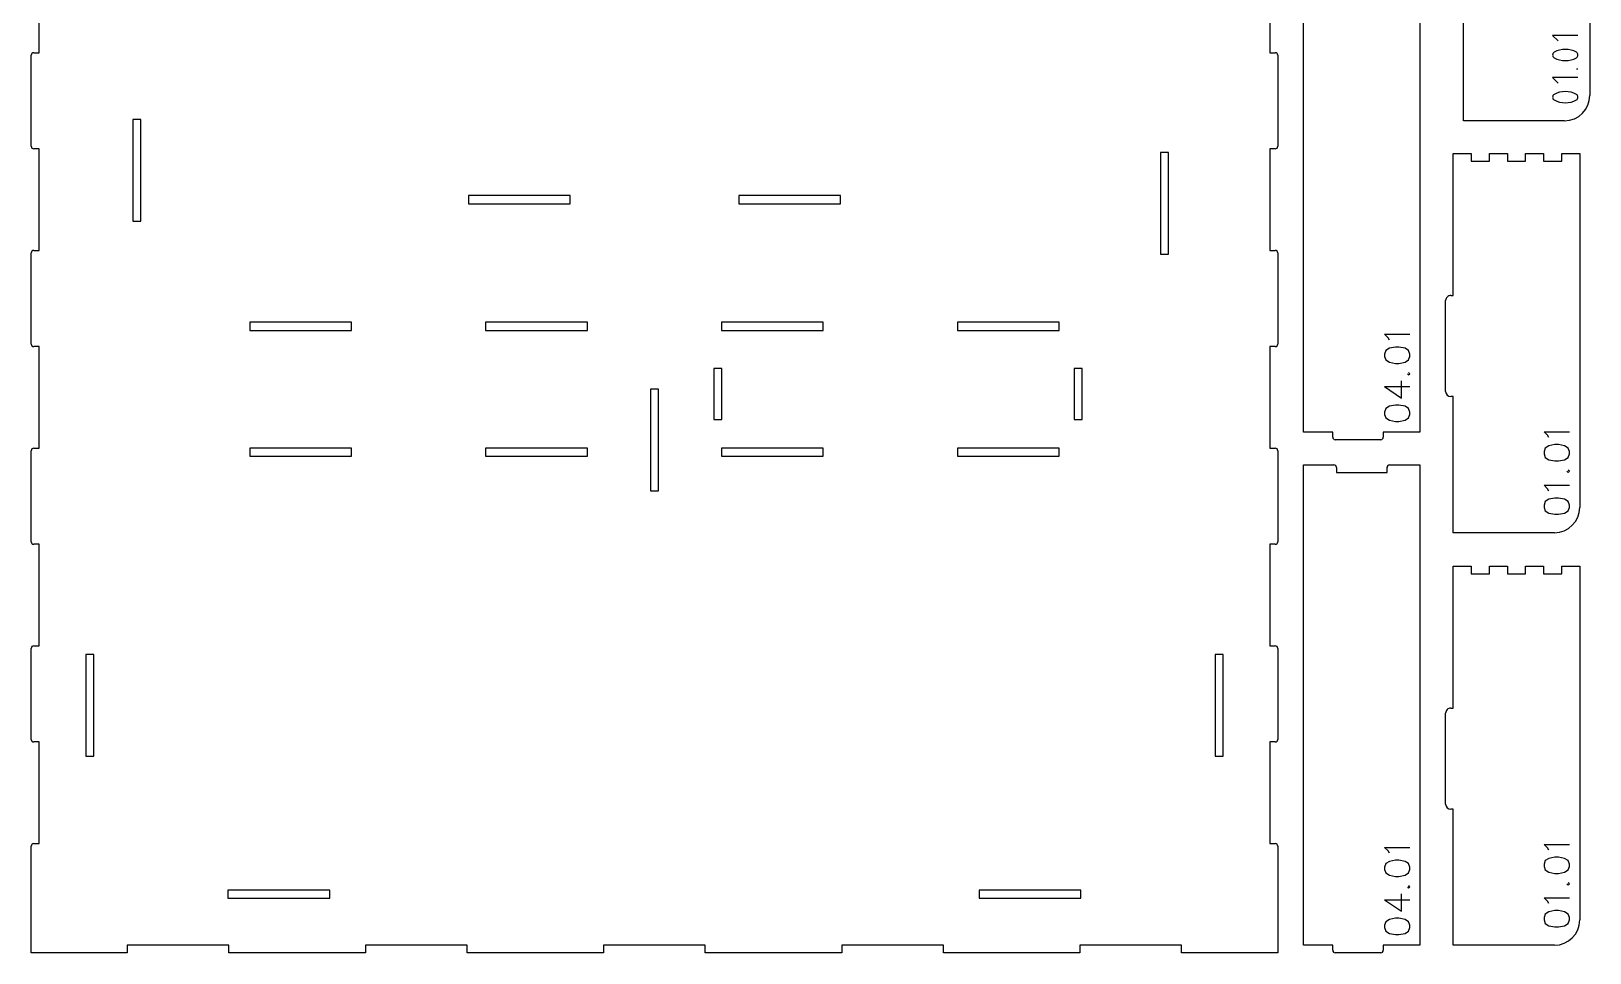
# Model space of a CAD drawing. Extents: x 10 to 1461, y 10 to 736.
# Drawn here: x 823 to 1440, y 10 to 375 of the extents above; entities that cross this region are included whole.
import ezdxf

# ---------------------------------------------------------------- set-up
doc = ezdxf.new("R2010")
doc.units = 0

msp = doc.modelspace()

# ---------------------------------------------------------------- linework, layer by layer
at = {"layer": 'cut', "color": 0}
for p, q in [((1439.505027, 486.200329), (1439.505027, 349.300603)), ((826.450728, 366.176963), (826.450728, 406.376882)), ((1313.049755, 406.376882), (1313.049755, 366.176963)), ((1326.327486, 216.117188), (1326.327486, 406.116808)), ((1372.327394, 406.116808), (1372.327394, 216.117188)), ((1389.505127, 339.300623), (1389.505127, 393.100515)), ((823.350734, 329.177037), (823.350734, 365.176965)), ((824.350732, 366.176963), (826.450728, 366.176963)), ((1313.049755, 366.176963), (1315.149751, 366.176963)), ((1316.149749, 365.176965), (1316.149749, 329.177037)), ((863.550654, 339.777015), (863.550654, 299.577096)), ((866.750648, 339.777015), (863.550654, 339.777015)), ((866.750648, 299.577096), (866.750648, 339.777015)), ((1429.505047, 339.300623), (1389.505127, 339.300623)), ((826.450728, 328.177039), (824.350732, 328.177039)), ((826.450728, 287.977119), (826.450728, 328.177039)), ((1269.749842, 326.677042), (1269.749842, 286.477122)), ((1272.949835, 326.677042), (1269.749842, 326.677042)), ((1272.949835, 286.477122), (1272.949835, 326.677042)), ((1315.149752, 328.177039), (1313.049755, 328.177039)), ((1313.049755, 328.177039), (1313.049755, 287.977119)), ((1385.505127, 270.154922), (1385.505127, 326.35481)), ((1385.505127, 326.35481), (1392.605113, 326.35481)), ((1392.605113, 326.35481), (1392.605113, 323.254816)), ((1392.605113, 323.254816), (1399.805099, 323.254816)), ((1399.805099, 323.254816), (1399.805099, 326.35481)), ((1399.805099, 326.35481), (1406.905084, 326.35481)), ((1406.905084, 326.35481), (1406.905084, 323.254816)), ((1406.905084, 323.254816), (1414.10507, 323.254816)), ((1414.10507, 323.254816), (1414.10507, 326.35481)), ((1414.10507, 326.35481), (1421.205056, 326.35481)), ((1421.205056, 326.35481), (1421.205056, 323.254816)), ((1421.205056, 323.254816), (1428.405041, 323.254816)), ((1428.405041, 323.254816), (1428.405041, 326.35481)), ((1428.405041, 326.35481), (1435.505027, 326.35481)), ((1435.505027, 326.35481), (1435.505027, 186.35509)), ((996.217055, 309.677076), (996.217055, 306.477082)), ((1036.416975, 309.677076), (996.217055, 309.677076)), ((1036.416975, 306.477082), (1036.416975, 309.677076)), ((1103.083508, 309.677076), (1103.083508, 306.477082)), ((1143.283428, 309.677076), (1103.083508, 309.677076)), ((1143.283428, 306.477082), (1143.283428, 309.677076)), ((996.217055, 306.477082), (1036.416975, 306.477082)), ((1103.083508, 306.477082), (1143.283428, 306.477082)), ((863.550654, 299.577096), (866.750648, 299.577096)), ((823.350734, 250.977193), (823.350734, 286.977121)), ((824.350732, 287.977119), (826.450728, 287.977119)), ((1269.749842, 286.477122), (1272.949835, 286.477122)), ((1313.049755, 287.977119), (1315.149751, 287.977119)), ((1316.149749, 286.977121), (1316.149749, 250.977193)), ((1382.505133, 232.154998), (1382.505133, 268.154926)), ((1384.505129, 270.154922), (1385.505127, 270.154922)), ((909.750562, 259.577176), (909.750562, 256.377182)), ((949.950481, 259.577176), (909.750562, 259.577176)), ((949.950481, 256.377182), (949.950481, 259.577176)), ((1003.017042, 259.577176), (1003.017042, 256.377182)), ((1043.216961, 259.577176), (1003.017042, 259.577176)), ((1043.216961, 256.377182), (1043.216961, 259.577176)), ((1096.283522, 259.577176), (1096.283522, 256.377182)), ((1136.483441, 259.577176), (1096.283522, 259.577176)), ((1136.483441, 256.377182), (1136.483441, 259.577176)), ((1189.550002, 259.577176), (1189.550002, 256.377182)), ((1229.749922, 259.577176), (1189.550002, 259.577176)), ((1229.749922, 256.377182), (1229.749922, 259.577176)), ((909.750562, 256.377182), (949.950481, 256.377182)), ((1003.017042, 256.377182), (1043.216961, 256.377182)), ((1096.283522, 256.377182), (1136.483441, 256.377182)), ((1189.550002, 256.377182), (1229.749922, 256.377182)), ((826.450728, 249.977195), (824.350732, 249.977195)), ((826.450728, 209.777275), (826.450728, 249.977195)), ((1315.149751, 249.977195), (1313.049755, 249.977195)), ((1313.049755, 249.977195), (1313.049755, 209.777275)), ((1093.150195, 241.315188), (1093.150195, 221.115228)), ((1096.350188, 241.315188), (1093.150195, 241.315188)), ((1096.350188, 221.115228), (1096.350188, 241.315188)), ((1235.64991, 241.315188), (1235.64991, 221.115228)), ((1238.849903, 241.315188), (1235.64991, 241.315188)), ((1238.849903, 221.115228), (1238.849903, 241.315188)), ((1068.150245, 233.077229), (1068.150245, 192.877309)), ((1071.350238, 233.077229), (1068.150245, 233.077229)), ((1071.350238, 192.877309), (1071.350238, 233.077229)), ((1385.505127, 230.155002), (1384.505129, 230.155002)), ((1385.505127, 176.35511), (1385.505127, 230.155002)), ((1093.150195, 221.115228), (1096.350188, 221.115228)), ((1235.64991, 221.115228), (1238.849903, 221.115228)), ((1337.865438, 216.117188), (1326.327486, 216.117188)), ((1337.865438, 214.117192), (1337.865438, 216.117188)), ((1372.327394, 216.117188), (1357.865398, 216.117188)), ((1357.865398, 216.117188), (1357.865398, 214.117192)), ((824.350732, 209.777275), (826.450728, 209.777275)), ((909.750562, 209.777275), (909.750562, 206.577282)), ((949.950481, 209.777275), (909.750562, 209.777275)), ((949.950481, 206.577282), (949.950481, 209.777275)), ((1003.017042, 209.777275), (1003.017042, 206.577282)), ((1043.216961, 209.777275), (1003.017042, 209.777275)), ((1043.216961, 206.577282), (1043.216961, 209.777275)), ((1096.283522, 209.777275), (1096.283522, 206.577282)), ((1136.483441, 209.777275), (1096.283522, 209.777275)), ((1136.483441, 206.577282), (1136.483441, 209.777275)), ((1189.550002, 209.777275), (1189.550002, 206.577282)), ((1229.749922, 209.777275), (1189.550002, 209.777275)), ((1229.749922, 206.577282), (1229.749922, 209.777275)), ((1313.049755, 209.777275), (1315.149751, 209.777275)), ((1356.8654, 213.117194), (1338.865436, 213.117194)), ((823.350734, 172.777349), (823.350734, 208.777277)), ((909.750562, 206.577282), (949.950481, 206.577282)), ((1003.017042, 206.577282), (1043.216961, 206.577282)), ((1096.283522, 206.577282), (1136.483441, 206.577282)), ((1189.550002, 206.577282), (1229.749922, 206.577282)), ((1316.149749, 208.777277), (1316.149749, 172.777349)), ((1326.327486, 13.177669), (1326.327486, 203.177289)), ((1326.327486, 203.177289), (1338.327462, 203.177289)), ((1339.32746, 202.177291), (1339.32746, 200.177295)), ((1339.32746, 200.177295), (1359.32742, 200.177295)), ((1359.32742, 200.177295), (1359.32742, 202.177291)), ((1360.327418, 203.177289), (1372.327394, 203.177289)), ((1372.327394, 203.177289), (1372.327394, 13.177669)), ((1068.150245, 192.877309), (1071.350238, 192.877309)), ((1425.505047, 176.35511), (1385.505127, 176.35511)), ((826.450728, 171.777351), (824.350732, 171.777351)), ((826.450728, 131.577432), (826.450728, 171.777351)), ((1315.149751, 171.777351), (1313.049755, 171.777351)), ((1313.049755, 171.777351), (1313.049755, 131.577432)), ((1385.505127, 106.977486), (1385.505127, 163.177374)), ((1385.505127, 163.177374), (1392.605113, 163.177374)), ((1392.605113, 163.177374), (1392.605113, 160.07738)), ((1399.805099, 160.07738), (1399.805099, 163.177374)), ((1399.805099, 163.177374), (1406.905084, 163.177374)), ((1406.905084, 163.177374), (1406.905084, 160.07738)), ((1414.10507, 160.07738), (1414.10507, 163.177374)), ((1414.10507, 163.177374), (1421.205056, 163.177374)), ((1421.205056, 163.177374), (1421.205056, 160.07738)), ((1428.405041, 160.07738), (1428.405041, 163.177374)), ((1428.405041, 163.177374), (1435.505027, 163.177374)), ((1435.505027, 163.177374), (1435.505027, 23.177654)), ((1392.605113, 160.07738), (1399.805099, 160.07738)), ((1406.905084, 160.07738), (1414.10507, 160.07738)), ((1421.205056, 160.07738), (1428.405041, 160.07738)), ((823.350734, 94.577506), (823.350734, 130.577434)), ((824.35073, 131.577432), (826.450728, 131.577432)), ((1313.049755, 131.577432), (1315.149751, 131.577432)), ((1316.149749, 130.577434), (1316.149749, 94.577506)), ((844.950691, 128.177439), (844.950691, 87.977519)), ((848.150685, 128.177439), (844.950691, 128.177439)), ((848.150685, 87.977519), (848.150685, 128.177439)), ((1291.349798, 128.177439), (1291.349798, 87.977519)), ((1294.549792, 128.177439), (1291.349798, 128.177439)), ((1294.549792, 87.977519), (1294.549792, 128.177439)), ((1382.505133, 68.977562), (1382.505133, 104.97749)), ((1384.505129, 106.977486), (1385.505127, 106.977486)), ((826.450728, 93.577508), (824.350733, 93.577508)), ((826.450728, 53.377588), (826.450728, 93.577508)), ((1315.149752, 93.577508), (1313.049755, 93.577508)), ((1313.049755, 93.577508), (1313.049755, 53.377588)), ((844.950691, 87.977519), (848.150685, 87.977519)), ((1291.349798, 87.977519), (1294.549792, 87.977519)), ((1385.505127, 66.977566), (1384.505129, 66.977566)), ((1385.505127, 13.177674), (1385.505127, 66.977566)), ((823.350734, 10.177675), (823.350734, 52.37759)), ((824.350732, 53.377588), (826.450728, 53.377588)), ((1313.049755, 53.377588), (1315.149751, 53.377588)), ((1316.149749, 52.37759), (1316.149749, 10.177675)), ((901.150579, 34.977625), (901.150579, 31.777631)), ((941.350498, 34.977625), (901.150579, 34.977625)), ((901.150579, 31.777631), (941.350498, 31.777631)), ((941.350498, 31.777631), (941.350498, 34.977625)), ((1198.149985, 34.977625), (1198.149985, 31.777631)), ((1238.349904, 34.977625), (1198.149985, 34.977625)), ((1198.149985, 31.777631), (1238.349904, 31.777631)), ((1238.349904, 31.777631), (1238.349904, 34.977625)), ((901.550578, 13.277668), (861.350658, 13.277668)), ((861.350658, 13.277668), (861.350658, 10.177675)), ((901.550578, 10.177675), (901.550578, 13.277668)), ((995.70039, 13.277668), (955.50047, 13.277668)), ((955.50047, 13.277668), (955.50047, 10.177675)), ((995.70039, 10.177675), (995.70039, 13.277668)), ((1089.850201, 13.277668), (1049.650282, 13.277668)), ((1049.650282, 13.277668), (1049.650282, 10.177675)), ((1089.850201, 10.177675), (1089.850201, 13.277668)), ((1184.000013, 13.277668), (1143.800093, 13.277668)), ((1143.800093, 13.277668), (1143.800093, 10.177675)), ((1184.000013, 10.177675), (1184.000013, 13.277668)), ((1278.149825, 13.277668), (1237.949905, 13.277668)), ((1237.949905, 13.277668), (1237.949905, 10.177675)), ((1278.149825, 10.177675), (1278.149825, 13.277668)), ((1337.865438, 13.177669), (1326.327486, 13.177669)), ((1337.865438, 11.177673), (1337.865438, 13.177669)), ((1372.327394, 13.177669), (1357.865398, 13.177669)), ((1357.865398, 13.177669), (1357.865398, 11.177673)), ((1425.505047, 13.177674), (1385.505127, 13.177674)), ((861.350658, 10.177675), (823.350734, 10.177675)), ((955.50047, 10.177675), (901.550578, 10.177675)), ((1049.650282, 10.177675), (995.70039, 10.177675)), ((1143.800093, 10.177675), (1089.850201, 10.177675)), ((1237.949905, 10.177675), (1184.000013, 10.177675)), ((1316.149749, 10.177675), (1278.149825, 10.177675)), ((1356.8654, 10.177675), (1338.865436, 10.177675))]:
    msp.add_line(p, q, dxfattribs=at)
for centre, radius, start, end in [((824.350732, 365.176965), 0.999998, 90, 180.000001), ((1315.149751, 365.176965), 0.999998, 0, 90), ((1429.505047, 349.300603), 9.99998, 270, 0), ((824.350732, 329.177037), 0.999998, 180, 270), ((1315.149751, 329.177037), 0.999998, 270, 0), ((824.350732, 286.977121), 0.999998, 90, 180), ((1315.149751, 286.977121), 0.999998, 0, 90), ((1384.505129, 268.154926), 1.999996, 90, 180.000005), ((824.350732, 250.977193), 0.999998, 180.000004, 270), ((1315.149751, 250.977193), 0.999998, 270, 0), ((1384.505129, 232.154998), 1.999996, 180.000006, 270), ((824.350732, 208.777277), 0.999998, 90, 180), ((1315.149751, 208.777277), 0.999998, 0, 90), ((1338.865436, 214.117192), 0.999998, 180, 270), ((1356.8654, 214.117192), 0.999998, 270, 0), ((1338.327462, 202.177291), 0.999998, 0, 90), ((1360.327418, 202.177291), 0.999998, 90, 180), ((1425.505047, 186.35509), 9.99998, 270, 0), ((824.350732, 172.777349), 0.999998, 180, 270), ((1315.149751, 172.777349), 0.999998, 270, 0), ((824.350732, 130.577434), 0.999998, 90, 180), ((1315.149751, 130.577434), 0.999998, 0, 90), ((1384.505129, 104.97749), 1.999996, 90, 180.000005), ((824.350732, 94.577506), 0.999998, 180.000005, 270), ((1315.149751, 94.577506), 0.999998, 270, 0), ((1384.505129, 68.977562), 1.999996, 180.000006, 270), ((824.350732, 52.37759), 0.999998, 90, 180.000017), ((1315.149751, 52.37759), 0.999998, 0, 90), ((1425.505047, 23.177654), 9.99998, 270, 0), ((1338.865436, 11.177673), 0.999998, 180, 270), ((1356.8654, 11.177673), 0.999998, 270, 0)]:
    msp.add_arc(centre, radius, start, end, dxfattribs=at)
at = {"layer": 'mark', "color": 0}
for p, q in [((1434.792746, 373.048227), (1424.792766, 373.048227)), ((1424.792766, 373.048227), (1427.014983, 370.82601)), ((1434.792746, 359.714921), (1434.237191, 359.714921)), ((1434.792746, 356.381594), (1424.792766, 356.381594)), ((1424.792766, 356.381594), (1427.014983, 354.159376)), ((1359.774978, 253.444847), (1358.346409, 254.823416)), ((1358.346409, 254.823416), (1368.346389, 254.823416)), ((1360.251168, 252.525801), (1359.774978, 253.444847)), ((1358.822599, 248.390095), (1358.346409, 247.011527)), ((1358.346409, 247.011527), (1358.346409, 246.092481)), ((1360.251168, 249.309141), (1358.822599, 248.390095)), ((1362.632115, 249.768664), (1360.251168, 249.309141)), ((1364.060684, 249.768664), (1362.632115, 249.768664)), ((1366.441631, 249.309141), (1364.060684, 249.768664)), ((1367.8702, 248.390095), (1366.441631, 249.309141)), ((1368.346389, 247.011527), (1367.8702, 248.390095)), ((1368.346389, 246.092481), (1368.346389, 247.011527)), ((1358.346409, 246.092481), (1358.822599, 244.713912)), ((1358.822599, 244.713912), (1360.251168, 243.794866)), ((1360.251168, 243.794866), (1362.632115, 243.335343)), ((1362.632115, 243.335343), (1364.060684, 243.335343)), ((1364.060684, 243.335343), (1366.441631, 243.794866)), ((1366.441631, 243.794866), (1367.8702, 244.713912)), ((1367.8702, 244.713912), (1368.346389, 246.092481)), ((1358.346409, 234.144886), (1365.013063, 229.549657)), ((1358.346409, 234.144886), (1368.346389, 234.144886)), ((1365.013063, 229.549657), (1365.013063, 236.4425)), ((1367.39401, 239.199637), (1367.8702, 238.740115)), ((1368.346389, 239.199637), (1367.8702, 239.65916)), ((1367.8702, 238.740115), (1368.346389, 239.199637)), ((1358.822599, 225.413951), (1358.346409, 224.035382)), ((1358.346409, 224.035382), (1358.346409, 223.116336)), ((1358.346409, 223.116336), (1358.822599, 221.737768)), ((1360.251168, 226.332996), (1358.822599, 225.413951)), ((1362.632115, 226.792519), (1360.251168, 226.332996)), ((1364.060684, 226.792519), (1362.632115, 226.792519)), ((1366.441631, 226.332996), (1364.060684, 226.792519)), ((1367.8702, 225.413951), (1366.441631, 226.332996)), ((1368.346389, 224.035382), (1367.8702, 225.413951)), ((1367.8702, 221.737768), (1368.346389, 223.116336)), ((1368.346389, 223.116336), (1368.346389, 224.035382)), ((1358.822599, 221.737768), (1360.251168, 220.818722)), ((1360.251168, 220.818722), (1362.632115, 220.359199)), ((1362.632115, 220.359199), (1364.060684, 220.359199)), ((1364.060684, 220.359199), (1366.441631, 220.818722)), ((1366.441631, 220.818722), (1367.8702, 221.737768)), ((1422.833624, 214.870195), (1421.405055, 216.248764)), ((1421.405055, 216.248764), (1431.405035, 216.248764)), ((1421.881245, 209.815443), (1421.405055, 208.436875)), ((1423.309813, 210.734489), (1421.881245, 209.815443)), ((1423.309813, 213.951149), (1422.833624, 214.870195)), ((1425.690761, 211.194012), (1423.309813, 210.734489)), ((1427.11933, 211.194012), (1425.690761, 211.194012)), ((1429.500277, 210.734489), (1427.11933, 211.194012)), ((1430.928846, 209.815443), (1429.500277, 210.734489)), ((1431.405035, 208.436875), (1430.928846, 209.815443)), ((1421.405055, 208.436875), (1421.405055, 207.517829)), ((1421.405055, 207.517829), (1421.881245, 206.13926)), ((1421.881245, 206.13926), (1423.309813, 205.220215)), ((1423.309813, 205.220215), (1425.690761, 204.760692)), ((1425.690761, 204.760692), (1427.11933, 204.760692)), ((1427.11933, 204.760692), (1429.500277, 205.220215)), ((1429.500277, 205.220215), (1430.928846, 206.13926)), ((1430.928846, 206.13926), (1431.405035, 207.517829)), ((1431.405035, 207.517829), (1431.405035, 208.436875)), ((1430.452656, 200.624986), (1430.928846, 200.165463)), ((1431.405035, 200.624986), (1430.928846, 201.084509)), ((1430.928846, 200.165463), (1431.405035, 200.624986)), ((1422.833624, 193.732142), (1421.405055, 195.110711)), ((1421.405055, 195.110711), (1431.405035, 195.110711)), ((1423.309813, 192.813096), (1422.833624, 193.732142)), ((1421.881245, 188.67739), (1421.405055, 187.298822)), ((1421.405055, 187.298822), (1421.405055, 186.379776)), ((1421.405055, 186.379776), (1421.881245, 185.001207)), ((1423.309813, 189.596436), (1421.881245, 188.67739)), ((1421.881245, 185.001207), (1423.309813, 184.082162)), ((1425.690761, 190.055959), (1423.309813, 189.596436)), ((1427.11933, 190.055959), (1425.690761, 190.055959)), ((1429.500277, 189.596436), (1427.11933, 190.055959)), ((1430.928846, 188.67739), (1429.500277, 189.596436)), ((1429.500277, 184.082162), (1430.928846, 185.001207)), ((1431.405035, 187.298822), (1430.928846, 188.67739)), ((1430.928846, 185.001207), (1431.405035, 186.379776)), ((1431.405035, 186.379776), (1431.405035, 187.298822)), ((1423.309813, 184.082162), (1425.690761, 183.622639)), ((1425.690761, 183.622639), (1427.11933, 183.622639)), ((1427.11933, 183.622639), (1429.500277, 184.082162)), ((1359.774978, 50.505328), (1358.346409, 51.883897)), ((1358.346409, 51.883897), (1368.346389, 51.883897)), ((1360.251168, 49.586282), (1359.774978, 50.505328)), ((1422.833624, 51.692759), (1421.405055, 53.071328)), ((1421.405055, 53.071328), (1431.405035, 53.071328)), ((1423.309813, 50.773714), (1422.833624, 51.692759)), ((1358.822599, 45.450576), (1358.346409, 44.072008)), ((1358.346409, 44.072008), (1358.346409, 43.152962)), ((1358.346409, 43.152962), (1358.822599, 41.774393)), ((1360.251168, 46.369622), (1358.822599, 45.450576)), ((1362.632115, 46.829145), (1360.251168, 46.369622)), ((1364.060684, 46.829145), (1362.632115, 46.829145)), ((1366.441631, 46.369622), (1364.060684, 46.829145)), ((1367.8702, 45.450576), (1366.441631, 46.369622)), ((1368.346389, 44.072008), (1367.8702, 45.450576)), ((1367.8702, 41.774393), (1368.346389, 43.152962)), ((1368.346389, 43.152962), (1368.346389, 44.072008)), ((1421.881245, 46.638007), (1421.405055, 45.259439)), ((1421.405055, 45.259439), (1421.405055, 44.340393)), ((1421.405055, 44.340393), (1421.881245, 42.961824)), ((1423.309813, 47.557053), (1421.881245, 46.638007)), ((1425.690761, 48.016576), (1423.309813, 47.557053)), ((1427.11933, 48.016576), (1425.690761, 48.016576)), ((1429.500277, 47.557053), (1427.11933, 48.016576)), ((1430.928846, 46.638007), (1429.500277, 47.557053)), ((1431.405035, 45.259439), (1430.928846, 46.638007)), ((1430.928846, 42.961824), (1431.405035, 44.340393)), ((1431.405035, 44.340393), (1431.405035, 45.259439)), ((1358.822599, 41.774393), (1360.251168, 40.855347)), ((1360.251168, 40.855347), (1362.632115, 40.395825)), ((1362.632115, 40.395825), (1364.060684, 40.395825)), ((1364.060684, 40.395825), (1366.441631, 40.855347)), ((1366.441631, 40.855347), (1367.8702, 41.774393)), ((1421.881245, 42.961824), (1423.309813, 42.042779)), ((1423.309813, 42.042779), (1425.690761, 41.583256)), ((1425.690761, 41.583256), (1427.11933, 41.583256)), ((1427.11933, 41.583256), (1429.500277, 42.042779)), ((1429.500277, 42.042779), (1430.928846, 42.961824)), ((1430.452656, 37.44755), (1430.928846, 36.988027)), ((1431.405035, 37.44755), (1430.928846, 37.907073)), ((1430.928846, 36.988027), (1431.405035, 37.44755)), ((1358.346409, 31.205367), (1365.013063, 26.610138)), ((1358.346409, 31.205367), (1368.346389, 31.205367)), ((1365.013063, 26.610138), (1365.013063, 33.502981)), ((1367.39401, 36.260118), (1367.8702, 35.800596)), ((1368.346389, 36.260118), (1367.8702, 36.719641)), ((1367.8702, 35.800596), (1368.346389, 36.260118)), ((1422.833624, 30.554706), (1421.405055, 31.933275)), ((1421.405055, 31.933275), (1431.405035, 31.933275)), ((1421.881245, 25.499955), (1421.405055, 24.121386)), ((1423.309813, 26.419), (1421.881245, 25.499955)), ((1423.309813, 29.635661), (1422.833624, 30.554706)), ((1425.690761, 26.878523), (1423.309813, 26.419)), ((1427.11933, 26.878523), (1425.690761, 26.878523)), ((1429.500277, 26.419), (1427.11933, 26.878523)), ((1430.928846, 25.499955), (1429.500277, 26.419)), ((1431.405035, 24.121386), (1430.928846, 25.499955)), ((1358.822599, 22.474432), (1358.346409, 21.095863)), ((1358.346409, 21.095863), (1358.346409, 20.176817)), ((1358.346409, 20.176817), (1358.822599, 18.798249)), ((1360.251168, 23.393478), (1358.822599, 22.474432)), ((1358.822599, 18.798249), (1360.251168, 17.879203)), ((1362.632115, 23.853), (1360.251168, 23.393478)), ((1364.060684, 23.853), (1362.632115, 23.853)), ((1366.441631, 23.393478), (1364.060684, 23.853)), ((1367.8702, 22.474432), (1366.441631, 23.393478)), ((1366.441631, 17.879203), (1367.8702, 18.798249)), ((1368.346389, 21.095863), (1367.8702, 22.474432)), ((1367.8702, 18.798249), (1368.346389, 20.176817)), ((1368.346389, 20.176817), (1368.346389, 21.095863)), ((1421.405055, 24.121386), (1421.405055, 23.20234)), ((1421.405055, 23.20234), (1421.881245, 21.823771)), ((1421.881245, 21.823771), (1423.309813, 20.904726)), ((1423.309813, 20.904726), (1425.690761, 20.445203)), ((1425.690761, 20.445203), (1427.11933, 20.445203)), ((1427.11933, 20.445203), (1429.500277, 20.904726)), ((1429.500277, 20.904726), (1430.928846, 21.823771)), ((1430.928846, 21.823771), (1431.405035, 23.20234)), ((1431.405035, 23.20234), (1431.405035, 24.121386)), ((1360.251168, 17.879203), (1362.632115, 17.41968)), ((1362.632115, 17.41968), (1364.060684, 17.41968)), ((1364.060684, 17.41968), (1366.441631, 17.879203))]:
    msp.add_line(p, q, dxfattribs=at)
for centre, radius, start, end in [((1426.181652, 365.270465), 1.388886, 126.869898, 233.130102), ((1429.792756, 358.048257), 9.444426, 61.927513, 118.072487), ((1429.792756, 372.492673), 9.444426, 241.927513, 298.072487), ((1433.40386, 365.270465), 1.388886, 306.869898, 53.130102), ((1426.181652, 348.603832), 1.388886, 126.869898, 233.130102), ((1429.792756, 341.381624), 9.444426, 61.927513, 118.072487), ((1429.792756, 355.82604), 9.444426, 241.927513, 298.072487), ((1433.40386, 348.603832), 1.388886, 306.869898, 53.130102)]:
    msp.add_arc(centre, radius, start, end, dxfattribs=at)

doc.saveas('drawing.dxf')
